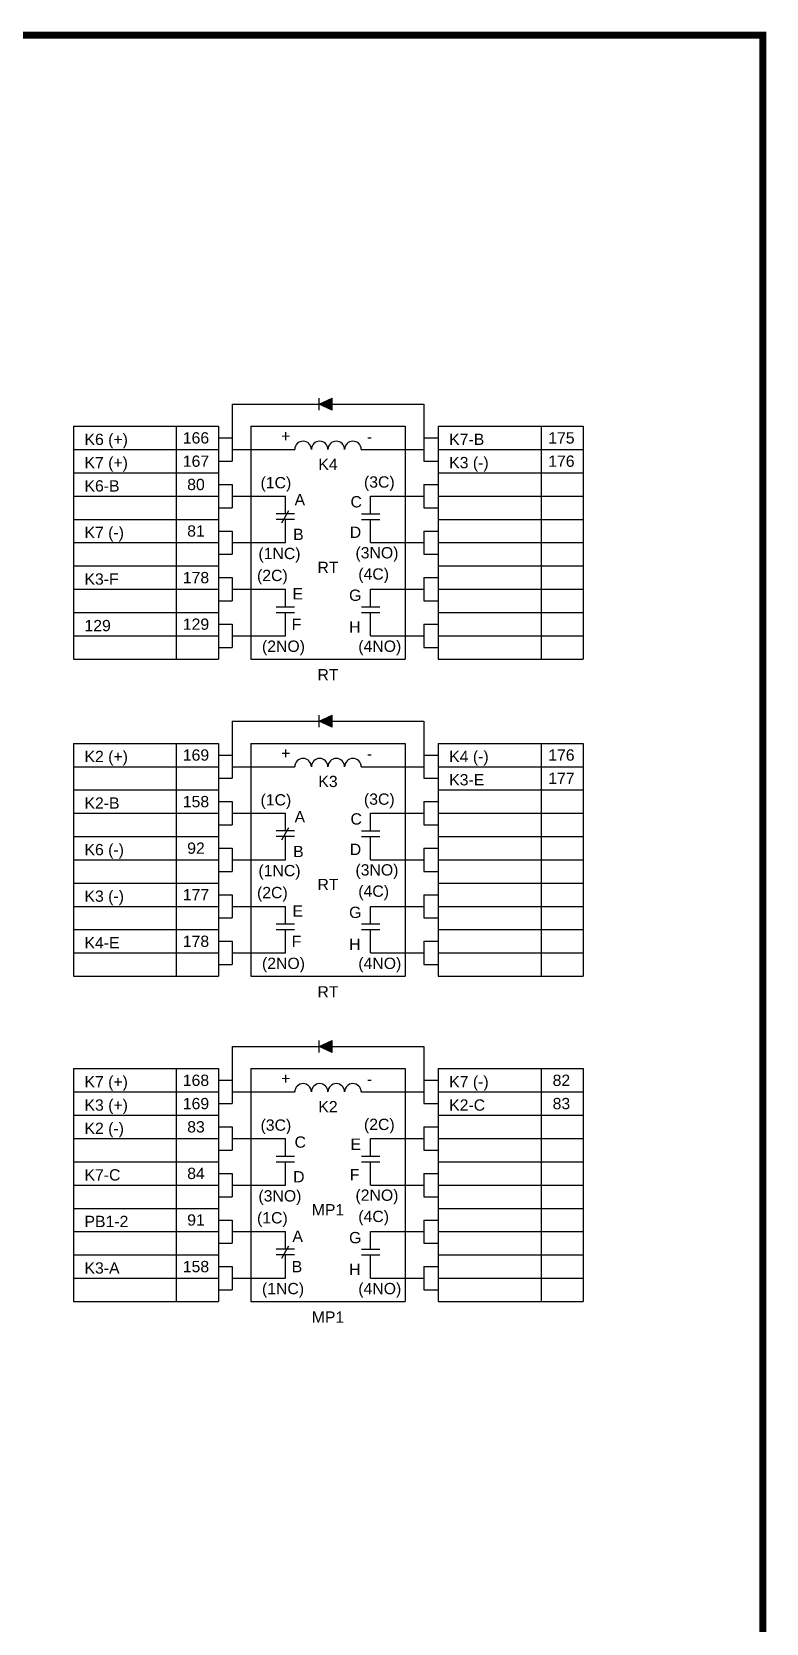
# Model space of a CAD drawing. Extents: x 1.1 to 17.8, y -2.6 to 7.8.
# Drawn here: x 14.72 to 17.77, y 1.19 to 7.79 of the extents above; entities that cross this region are included whole.
import ezdxf
from ezdxf.enums import TextEntityAlignment as Align

# ---------------------------------------------------------------- set-up
doc = ezdxf.new("R2010")
doc.units = 0
doc.header["$MEASUREMENT"] = 0
doc.layers.get('0').update_dxf_attribs({"linetype": 'CONTINUOUS'})
doc.layers.add('DRAWING', color=7, linetype='CONTINUOUS')
doc.styles.get("Standard").update_dxf_attribs({"font": 'ARIAL.TTF'})

# ---------------------------------------------------------------- blocks, each defined once
blk = doc.blocks.new('N_C_contact')
for p, q in [((0.0508, 0.0312), (-0.0508, 0.0312)), ((0.0508, 0), (-0.0508, 0)), ((-0.0197, -0.0185), (0.0197, 0.0498))]:
    blk.add_line(p, q)
blk = doc.blocks.new('npcap')
for p, q in [((0, 0.0508), (0, -0.0508)), ((0.0312, 0.0508), (0.0312, -0.0508))]:
    blk.add_line(p, q)
blk = doc.blocks.new('diode')
blk.add_hatch(color=256).paths.add_polyline_path([(0.0721, 0), (0, 0.0333), (0, -0.0333)])
for p, q in [((0, 0.0333), (0.0721, 0)), ((0, 0.0333), (0, -0.0333)), ((0.0721, 0), (0, -0.0333)), ((0.0721, 0.0333), (0.0721, -0.0333))]:
    blk.add_line(p, q)
blk = doc.blocks.new('coil')
for centre in [(0.046, 0), (0.1379, 0), (0.2298, 0), (0.3217, 0)]:
    blk.add_arc(centre, 0.046, 0, 180)

msp = doc.modelspace()

# ---------------------------------------------------------------- linework, layer by layer
at = {"color": 7, "const_width": 0.0288}
msp.add_lwpolyline([(17.7569, -2.6168), (17.7569, 7.7784), (1.1246, 7.7784), (1.1246, -2.6168)], close=True, dxfattribs=at)
at = {"layer": 'DRAWING', "color": 7}
for p, q in [((15.5562, 6.2484), (16.3506, 6.2484)), ((15.5562, 6.2484), (15.5562, 6.0117)), ((16.3506, 6.2484), (16.3506, 6.0117)), ((14.8981, 6.1566), (15.499, 6.1566)), ((14.8981, 6.1566), (14.8981, 5.1908)), ((15.3242, 6.1566), (15.3242, 5.1908)), ((15.499, 6.1566), (15.499, 5.1908)), ((15.6338, 6.1566), (15.6338, 5.1908)), ((15.6338, 6.1566), (16.273, 6.1566)), ((16.273, 6.1566), (16.273, 5.1908)), ((16.4111, 6.1566), (17.012, 6.1566)), ((16.4111, 6.1566), (16.4111, 5.1908)), ((16.8372, 6.1566), (16.8372, 5.1908)), ((17.012, 6.1566), (17.012, 5.1908)), ((15.499, 6.1083), (15.5562, 6.1083)), ((16.3506, 6.1083), (16.4111, 6.1083)), ((14.8981, 6.06), (15.499, 6.06)), ((15.499, 6.0117), (15.5562, 6.0117)), ((15.5562, 6.06), (15.8155, 6.06)), ((16.0913, 6.06), (16.3506, 6.06)), ((16.3506, 6.0117), (16.4111, 6.0117)), ((16.4111, 6.06), (17.012, 6.06)), ((14.8981, 5.9634), (15.499, 5.9634)), ((16.4111, 5.9634), (17.012, 5.9634)), ((15.499, 5.9151), (15.5562, 5.9151)), ((15.5562, 5.9151), (15.5562, 5.8185)), ((16.3506, 5.9151), (16.3506, 5.8185)), ((16.3506, 5.9151), (16.4111, 5.9151)), ((14.8981, 5.8668), (15.499, 5.8668)), ((15.499, 5.8185), (15.5562, 5.8185)), ((15.5562, 5.8668), (15.7766, 5.8668)), ((15.7766, 5.7937), (15.7766, 5.8668)), ((16.1303, 5.8668), (16.3506, 5.8668)), ((16.1303, 5.7937), (16.1303, 5.8668)), ((16.3506, 5.8185), (16.4111, 5.8185)), ((16.4111, 5.8668), (17.012, 5.8668)), ((14.8981, 5.7702), (15.499, 5.7702)), ((15.7766, 5.6737), (15.7766, 5.7702)), ((16.1303, 5.6737), (16.1303, 5.7702)), ((16.4111, 5.7702), (17.012, 5.7702)), ((15.499, 5.722), (15.5562, 5.722)), ((15.5562, 5.722), (15.5562, 5.6254)), ((16.3506, 5.722), (16.4111, 5.722)), ((16.3506, 5.722), (16.3506, 5.6254)), ((14.8981, 5.6737), (15.499, 5.6737)), ((15.499, 5.6254), (15.5562, 5.6254)), ((15.5562, 5.6737), (15.7766, 5.6737)), ((16.1303, 5.6737), (16.3506, 5.6737)), ((16.3506, 5.6254), (16.4111, 5.6254)), ((16.4111, 5.6737), (17.012, 5.6737)), ((14.8981, 5.5771), (15.499, 5.5771)), ((16.4111, 5.5771), (17.012, 5.5771)), ((14.8981, 5.4805), (15.499, 5.4805)), ((15.499, 5.5288), (15.5562, 5.5288)), ((15.5562, 5.5288), (15.5562, 5.4322)), ((15.5562, 5.4805), (15.7766, 5.4805)), ((15.7766, 5.4074), (15.7766, 5.4805)), ((16.1303, 5.4805), (16.3506, 5.4805)), ((16.1303, 5.4074), (16.1303, 5.4805)), ((16.3506, 5.5288), (16.4111, 5.5288)), ((16.3506, 5.5288), (16.3506, 5.4322)), ((16.4111, 5.4805), (17.012, 5.4805)), ((15.499, 5.4322), (15.5562, 5.4322)), ((16.3506, 5.4322), (16.4111, 5.4322)), ((14.8981, 5.3839), (15.499, 5.3839)), ((15.7766, 5.2873), (15.7766, 5.3839)), ((16.1303, 5.2873), (16.1303, 5.3839)), ((16.4111, 5.3839), (17.012, 5.3839)), ((14.8981, 5.2873), (15.499, 5.2873)), ((15.499, 5.3356), (15.5562, 5.3356)), ((15.5562, 5.3356), (15.5562, 5.239)), ((15.5562, 5.2873), (15.7766, 5.2873)), ((16.1303, 5.2873), (16.3506, 5.2873)), ((16.3506, 5.3356), (16.4111, 5.3356)), ((16.3506, 5.3356), (16.3506, 5.239)), ((16.4111, 5.2873), (17.012, 5.2873)), ((15.499, 5.239), (15.5562, 5.239)), ((16.3506, 5.239), (16.4111, 5.239)), ((14.8981, 5.1908), (15.499, 5.1908)), ((15.6338, 5.1908), (16.273, 5.1908)), ((16.4111, 5.1908), (17.012, 5.1908)), ((15.5562, 4.9329), (16.3506, 4.9329)), ((15.5562, 4.9329), (15.5562, 4.6961)), ((16.3506, 4.9329), (16.3506, 4.6961)), ((14.8981, 4.841), (15.499, 4.841)), ((14.8981, 4.841), (14.8981, 3.8752)), ((15.3242, 4.841), (15.3242, 3.8752)), ((15.499, 4.841), (15.499, 3.8752)), ((15.6338, 4.841), (15.6338, 3.8752)), ((15.6338, 4.841), (16.273, 4.841)), ((16.273, 4.841), (16.273, 3.8752)), ((16.4111, 4.841), (16.4111, 3.8752)), ((16.4111, 4.841), (17.012, 4.841)), ((16.8372, 4.841), (16.8372, 3.8752)), ((17.012, 4.841), (17.012, 3.8752)), ((15.499, 4.7927), (15.5562, 4.7927)), ((16.3506, 4.7927), (16.4111, 4.7927)), ((14.8981, 4.7444), (15.499, 4.7444)), ((15.499, 4.6961), (15.5562, 4.6961)), ((15.5562, 4.7444), (15.8155, 4.7444)), ((16.0913, 4.7444), (16.3506, 4.7444)), ((16.3506, 4.6961), (16.4111, 4.6961)), ((16.4111, 4.7444), (17.012, 4.7444)), ((14.8981, 4.6478), (15.499, 4.6478)), ((16.4111, 4.6478), (17.012, 4.6478)), ((15.499, 4.5996), (15.5562, 4.5996)), ((15.5562, 4.5996), (15.5562, 4.503)), ((16.3506, 4.5996), (16.4111, 4.5996)), ((16.3506, 4.5996), (16.3506, 4.503)), ((14.8981, 4.5513), (15.499, 4.5513)), ((15.499, 4.503), (15.5562, 4.503)), ((15.5562, 4.5513), (15.7766, 4.5513)), ((15.7766, 4.4781), (15.7766, 4.5513)), ((16.1303, 4.5513), (16.3506, 4.5513)), ((16.1303, 4.4781), (16.1303, 4.5513)), ((16.3506, 4.503), (16.4111, 4.503)), ((16.4111, 4.5513), (17.012, 4.5513)), ((14.8981, 4.4547), (15.499, 4.4547)), ((15.7766, 4.3581), (15.7766, 4.4547)), ((16.1303, 4.3581), (16.1303, 4.4547)), ((16.4111, 4.4547), (17.012, 4.4547)), ((14.8981, 4.3581), (15.499, 4.3581)), ((15.499, 4.4064), (15.5562, 4.4064)), ((15.5562, 4.4064), (15.5562, 4.3098)), ((15.5562, 4.3581), (15.7766, 4.3581)), ((16.1303, 4.3581), (16.3506, 4.3581)), ((16.3506, 4.4064), (16.4111, 4.4064)), ((16.3506, 4.4064), (16.3506, 4.3098)), ((16.4111, 4.3581), (17.012, 4.3581)), ((15.499, 4.3098), (15.5562, 4.3098)), ((16.3506, 4.3098), (16.4111, 4.3098)), ((14.8981, 4.2615), (15.499, 4.2615)), ((16.4111, 4.2615), (17.012, 4.2615)), ((14.8981, 4.1649), (15.499, 4.1649)), ((15.499, 4.2132), (15.5562, 4.2132)), ((15.5562, 4.2132), (15.5562, 4.1167)), ((15.5562, 4.1649), (15.7766, 4.1649)), ((15.7766, 4.0918), (15.7766, 4.1649)), ((16.1303, 4.0918), (16.1303, 4.1649)), ((16.1303, 4.1649), (16.3506, 4.1649)), ((16.3506, 4.2132), (16.4111, 4.2132)), ((16.3506, 4.2132), (16.3506, 4.1167)), ((16.4111, 4.1649), (17.012, 4.1649)), ((15.499, 4.1167), (15.5562, 4.1167)), ((16.3506, 4.1167), (16.4111, 4.1167)), ((14.8981, 4.0684), (15.499, 4.0684)), ((15.7766, 3.9718), (15.7766, 4.0684)), ((16.1303, 3.9718), (16.1303, 4.0684)), ((16.4111, 4.0684), (17.012, 4.0684)), ((14.8981, 3.9718), (15.499, 3.9718)), ((15.499, 4.0201), (15.5562, 4.0201)), ((15.5562, 4.0201), (15.5562, 3.9235)), ((15.5562, 3.9718), (15.7766, 3.9718)), ((16.1303, 3.9718), (16.3506, 3.9718)), ((16.3506, 4.0201), (16.4111, 4.0201)), ((16.3506, 4.0201), (16.3506, 3.9235)), ((16.4111, 3.9718), (17.012, 3.9718)), ((15.499, 3.9235), (15.5562, 3.9235)), ((16.3506, 3.9235), (16.4111, 3.9235)), ((14.8981, 3.8752), (15.499, 3.8752)), ((15.6338, 3.8752), (16.273, 3.8752)), ((16.4111, 3.8752), (17.012, 3.8752)), ((15.5562, 3.5836), (16.3506, 3.5836)), ((15.5562, 3.5836), (15.5562, 3.3469)), ((16.3506, 3.5836), (16.3506, 3.3469)), ((14.8981, 3.4917), (14.8981, 2.5259)), ((14.8981, 3.4917), (15.499, 3.4917)), ((15.3242, 3.4917), (15.3242, 2.5259)), ((15.499, 3.4917), (15.499, 2.5259)), ((15.499, 3.4434), (15.5562, 3.4434)), ((15.6338, 3.4917), (15.6338, 2.5259)), ((15.6338, 3.4917), (16.273, 3.4917)), ((16.273, 3.4917), (16.273, 2.5259)), ((16.3506, 3.4434), (16.4111, 3.4434)), ((16.4111, 3.4917), (16.4111, 2.5259)), ((16.4111, 3.4917), (17.012, 3.4917)), ((16.8372, 3.4917), (16.8372, 2.5259)), ((17.012, 3.4917), (17.012, 2.5259)), ((14.8981, 3.3951), (15.499, 3.3951)), ((15.5562, 3.3951), (15.8155, 3.3951)), ((16.0913, 3.3951), (16.3506, 3.3951)), ((16.4111, 3.3951), (17.012, 3.3951)), ((15.499, 3.3469), (15.5562, 3.3469)), ((16.3506, 3.3469), (16.4111, 3.3469)), ((14.8981, 3.2986), (15.499, 3.2986)), ((15.499, 3.2503), (15.5562, 3.2503)), ((15.5562, 3.2503), (15.5562, 3.1537)), ((16.3506, 3.2503), (16.4111, 3.2503)), ((16.3506, 3.2503), (16.3506, 3.1537)), ((16.4111, 3.2986), (17.012, 3.2986)), ((14.8981, 3.202), (15.499, 3.202)), ((15.5562, 3.202), (15.7766, 3.202)), ((15.7766, 3.1288), (15.7766, 3.202)), ((16.1303, 3.202), (16.3506, 3.202)), ((16.1303, 3.1288), (16.1303, 3.202)), ((16.4111, 3.202), (17.012, 3.202)), ((14.8981, 3.1054), (15.499, 3.1054)), ((15.499, 3.1537), (15.5562, 3.1537)), ((15.7766, 3.0088), (15.7766, 3.1054)), ((16.1303, 3.0088), (16.1303, 3.1054)), ((16.3506, 3.1537), (16.4111, 3.1537)), ((16.4111, 3.1054), (17.012, 3.1054)), ((15.499, 3.0571), (15.5562, 3.0571)), ((15.5562, 3.0571), (15.5562, 2.9605)), ((16.3506, 3.0571), (16.4111, 3.0571)), ((16.3506, 3.0571), (16.3506, 2.9605)), ((14.8981, 3.0088), (15.499, 3.0088)), ((15.5562, 3.0088), (15.7766, 3.0088)), ((16.1303, 3.0088), (16.3506, 3.0088)), ((16.4111, 3.0088), (17.012, 3.0088)), ((14.8981, 2.9122), (15.499, 2.9122)), ((15.499, 2.9605), (15.5562, 2.9605)), ((16.3506, 2.9605), (16.4111, 2.9605)), ((16.4111, 2.9122), (17.012, 2.9122)), ((15.499, 2.8639), (15.5562, 2.8639)), ((15.5562, 2.8639), (15.5562, 2.7674)), ((16.3506, 2.8639), (16.4111, 2.8639)), ((16.3506, 2.8639), (16.3506, 2.7674)), ((14.8981, 2.8157), (15.499, 2.8157)), ((15.5562, 2.8157), (15.7766, 2.8157)), ((15.7766, 2.7425), (15.7766, 2.8157)), ((16.1303, 2.8157), (16.3506, 2.8157)), ((16.1303, 2.7425), (16.1303, 2.8157)), ((16.4111, 2.8157), (17.012, 2.8157)), ((14.8981, 2.7191), (15.499, 2.7191)), ((15.499, 2.7674), (15.5562, 2.7674)), ((15.7766, 2.6225), (15.7766, 2.7191)), ((16.1303, 2.6225), (16.1303, 2.7191)), ((16.3506, 2.7674), (16.4111, 2.7674)), ((16.4111, 2.7191), (17.012, 2.7191)), ((15.499, 2.6708), (15.5562, 2.6708)), ((15.5562, 2.6708), (15.5562, 2.5742)), ((16.3506, 2.6708), (16.3506, 2.5742)), ((16.3506, 2.6708), (16.4111, 2.6708)), ((14.8981, 2.6225), (15.499, 2.6225)), ((15.5562, 2.6225), (15.7766, 2.6225)), ((16.1303, 2.6225), (16.3506, 2.6225)), ((16.4111, 2.6225), (17.012, 2.6225)), ((14.8981, 2.5259), (15.499, 2.5259)), ((15.499, 2.5742), (15.5562, 2.5742)), ((15.6338, 2.5259), (16.273, 2.5259)), ((16.3506, 2.5742), (16.4111, 2.5742)), ((16.4111, 2.5259), (17.012, 2.5259))]:
    msp.add_line(p, q, dxfattribs=at)

# ---------------------------------------------------------------- block references
at = {"layer": 'DRAWING', "color": 7, "xscale": 0.75, "yscale": 0.75, "zscale": 0.75}
for name, p, rotation in [('diode', (15.971, 6.2484), 180), ('npcap', (16.1303, 5.7702), 90), ('npcap', (15.7766, 5.3839), 90), ('npcap', (16.1303, 5.3839), 90), ('diode', (15.971, 4.9329), 180), ('npcap', (16.1303, 4.4547), 90), ('npcap', (15.7766, 4.0684), 90), ('npcap', (16.1303, 4.0684), 90), ('diode', (15.971, 3.5836), 180), ('npcap', (15.7766, 3.1054), 90), ('npcap', (16.1303, 3.1054), 90), ('npcap', (16.1303, 2.7191), 90)]:
    msp.add_blockref(name, p, dxfattribs=dict(at, rotation=rotation))
for name, p in [('coil', (15.8155, 6.06)), ('N_C_contact', (15.7766, 5.7702)), ('coil', (15.8155, 4.7444)), ('N_C_contact', (15.7766, 4.4547)), ('coil', (15.8155, 3.3951)), ('N_C_contact', (15.7766, 2.7191))]:
    msp.add_blockref(name, p, dxfattribs=at)

# ---------------------------------------------------------------- texts
at = {"layer": 'DRAWING', "color": 7}
for s, height, p in [('K6 (+)', 0.04688, (14.9432, 6.0789)), ('+', 0.0469, (15.7589, 6.0928)), ('-', 0.0469, (16.1145, 6.0899)), ('K7-B', 0.04688, (16.4562, 6.0789)), ('K7 (+)', 0.04688, (14.9432, 5.9823)), ('K3 (-)', 0.04688, (16.4562, 5.9823)), ('(1C)', 0.04688, (15.6737, 5.899)), ('(3C)', 0.04688, (16.1027, 5.902)), ('K6-B', 0.04688, (14.9432, 5.8857)), ('A', 0.0469, (15.8148, 5.8286)), ('C', 0.0469, (16.0469, 5.8198)), ('K7 (-)', 0.04688, (14.9432, 5.6925)), ('B', 0.0469, (15.8089, 5.6847)), ('D', 0.0469, (16.0439, 5.6935)), ('(1NC)', 0.04688, (15.6649, 5.6054)), ('(3NO)', 0.04688, (16.0674, 5.6084)), ('K3-F', 0.04688, (14.9432, 5.4994)), ('(2C)', 0.04688, (15.659, 5.5144)), ('(4C)', 0.04688, (16.0792, 5.5203)), ('E', 0.0469, (15.8059, 5.4381)), ('G', 0.0469, (16.041, 5.4322)), ('129', 0.04688, (14.9432, 5.3062)), ('F', 0.0469, (15.803, 5.3118)), ('H', 0.0469, (16.041, 5.3001)), ('(2NO)', 0.04688, (15.6796, 5.2208)), ('(4NO)', 0.04688, (16.0792, 5.2208)), ('K2 (+)', 0.04688, (14.9432, 4.7633)), ('+', 0.0469, (15.7589, 4.7773)), ('-', 0.0469, (16.1145, 4.7743)), ('K4 (-)', 0.04688, (16.4562, 4.7633)), ('K3-E', 0.04688, (16.4562, 4.6667)), ('(1C)', 0.04688, (15.6737, 4.5835)), ('(3C)', 0.04688, (16.1027, 4.5864)), ('K2-B', 0.04688, (14.9432, 4.5701)), ('A', 0.0469, (15.8148, 4.513)), ('C', 0.0469, (16.0469, 4.5042)), ('K6 (-)', 0.04688, (14.9432, 4.377)), ('D', 0.0469, (16.0439, 4.3779)), ('B', 0.0469, (15.8089, 4.3691)), ('(1NC)', 0.04688, (15.6649, 4.2899)), ('(3NO)', 0.04688, (16.0674, 4.2928)), ('K3 (-)', 0.04688, (14.9432, 4.1838)), ('(2C)', 0.04688, (15.659, 4.1988)), ('(4C)', 0.04688, (16.0792, 4.2047)), ('E', 0.0469, (15.8059, 4.1225)), ('G', 0.0469, (16.041, 4.1166)), ('K4-E', 0.04688, (14.9432, 3.9906)), ('F', 0.0469, (15.803, 3.9963)), ('H', 0.0469, (16.041, 3.9845)), ('(2NO)', 0.04688, (15.6796, 3.9052)), ('(4NO)', 0.04688, (16.0792, 3.9052)), ('K7 (+)', 0.04688, (14.9432, 3.414)), ('+', 0.0469, (15.7589, 3.428)), ('-', 0.0469, (16.1145, 3.425)), ('K7 (-)', 0.04688, (16.4562, 3.414)), ('K3 (+)', 0.04688, (14.9432, 3.3174)), ('K2-C', 0.04688, (16.4562, 3.3174)), ('K2 (-)', 0.04688, (14.9432, 3.2208)), ('(3C)', 0.04688, (15.6737, 3.2342)), ('(2C)', 0.04688, (16.1027, 3.2371)), ('C', 0.0469, (15.8148, 3.1637)), ('E', 0.0469, (16.0469, 3.1549)), ('K7-C', 0.04688, (14.9432, 3.0277)), ('D', 0.0469, (15.8089, 3.0199)), ('F', 0.0469, (16.0439, 3.0287)), ('(3NO)', 0.04688, (15.6649, 2.9406)), ('(2NO)', 0.04688, (16.0674, 2.9435)), ('(4C)', 0.04688, (16.0792, 2.8554)), ('PB1-2', 0.04688, (14.9432, 2.8345)), ('(1C)', 0.04688, (15.659, 2.8496)), ('A', 0.0469, (15.8059, 2.7732)), ('G', 0.0469, (16.041, 2.7674)), ('K3-A', 0.04688, (14.9432, 2.6414)), ('B', 0.0469, (15.803, 2.647)), ('H', 0.0469, (16.041, 2.6352)), ('(1NC)', 0.04688, (15.6796, 2.556)), ('(4NO)', 0.04688, (16.0792, 2.556))]:
    msp.add_text(s, height=height, dxfattribs=at).set_placement(p)
for s, p in [('166', (15.4058, 6.1083)), ('175', (16.9218, 6.1083)), ('167', (15.4058, 6.0117)), ('176', (16.9218, 6.0117)), ('80', (15.4058, 5.9151)), ('81', (15.4058, 5.722)), ('178', (15.4058, 5.5288)), ('129', (15.4058, 5.3356)), ('169', (15.4058, 4.7927)), ('176', (16.9218, 4.7927)), ('177', (16.9218, 4.6961)), ('158', (15.4058, 4.5996)), ('92', (15.4058, 4.4064)), ('177', (15.4058, 4.2132)), ('178', (15.4058, 4.0201)), ('168', (15.4058, 3.4434)), ('82', (16.9218, 3.4434)), ('169', (15.4058, 3.3469)), ('83', (16.9218, 3.3469)), ('83', (15.4058, 3.2503)), ('84', (15.4058, 3.0571)), ('91', (15.4058, 2.8639)), ('158', (15.4058, 2.6708))]:
    msp.add_text(s, height=0.04688, dxfattribs=at).set_placement(p, align=Align.MIDDLE_CENTER)
for s, p in [('K4', (15.9534, 5.9754)), ('RT', (15.9534, 5.5477)), ('RT', (15.9534, 5.1025)), ('K3', (15.9534, 4.6598)), ('RT', (15.9534, 4.2322)), ('RT', (15.9534, 3.7869)), ('K2', (15.9534, 3.3105)), ('MP1', (15.9534, 2.8829)), ('MP1', (15.9534, 2.4377))]:
    msp.add_text(s, height=0.04688, dxfattribs=at).set_placement(p, align=Align.CENTER)

doc.saveas('drawing.dxf')
